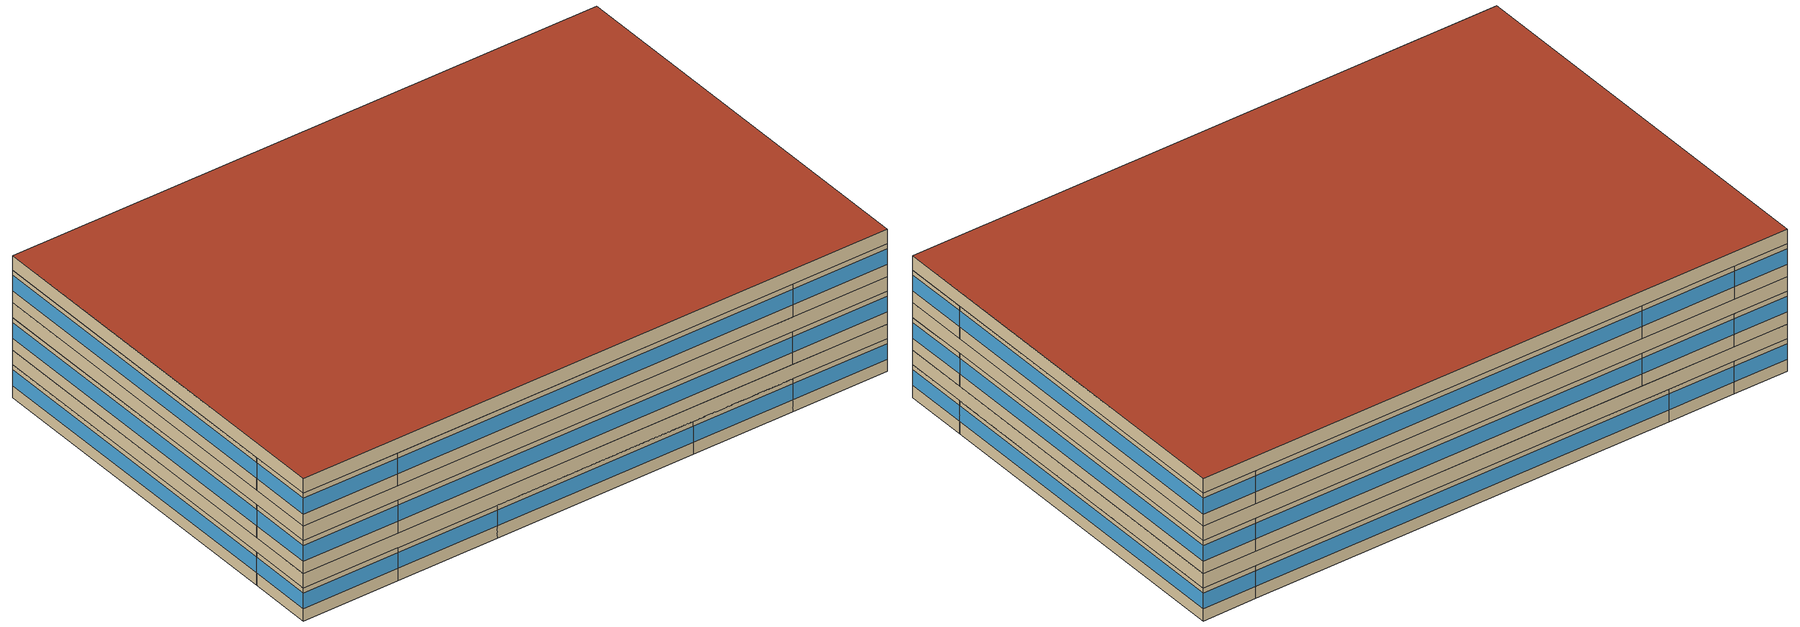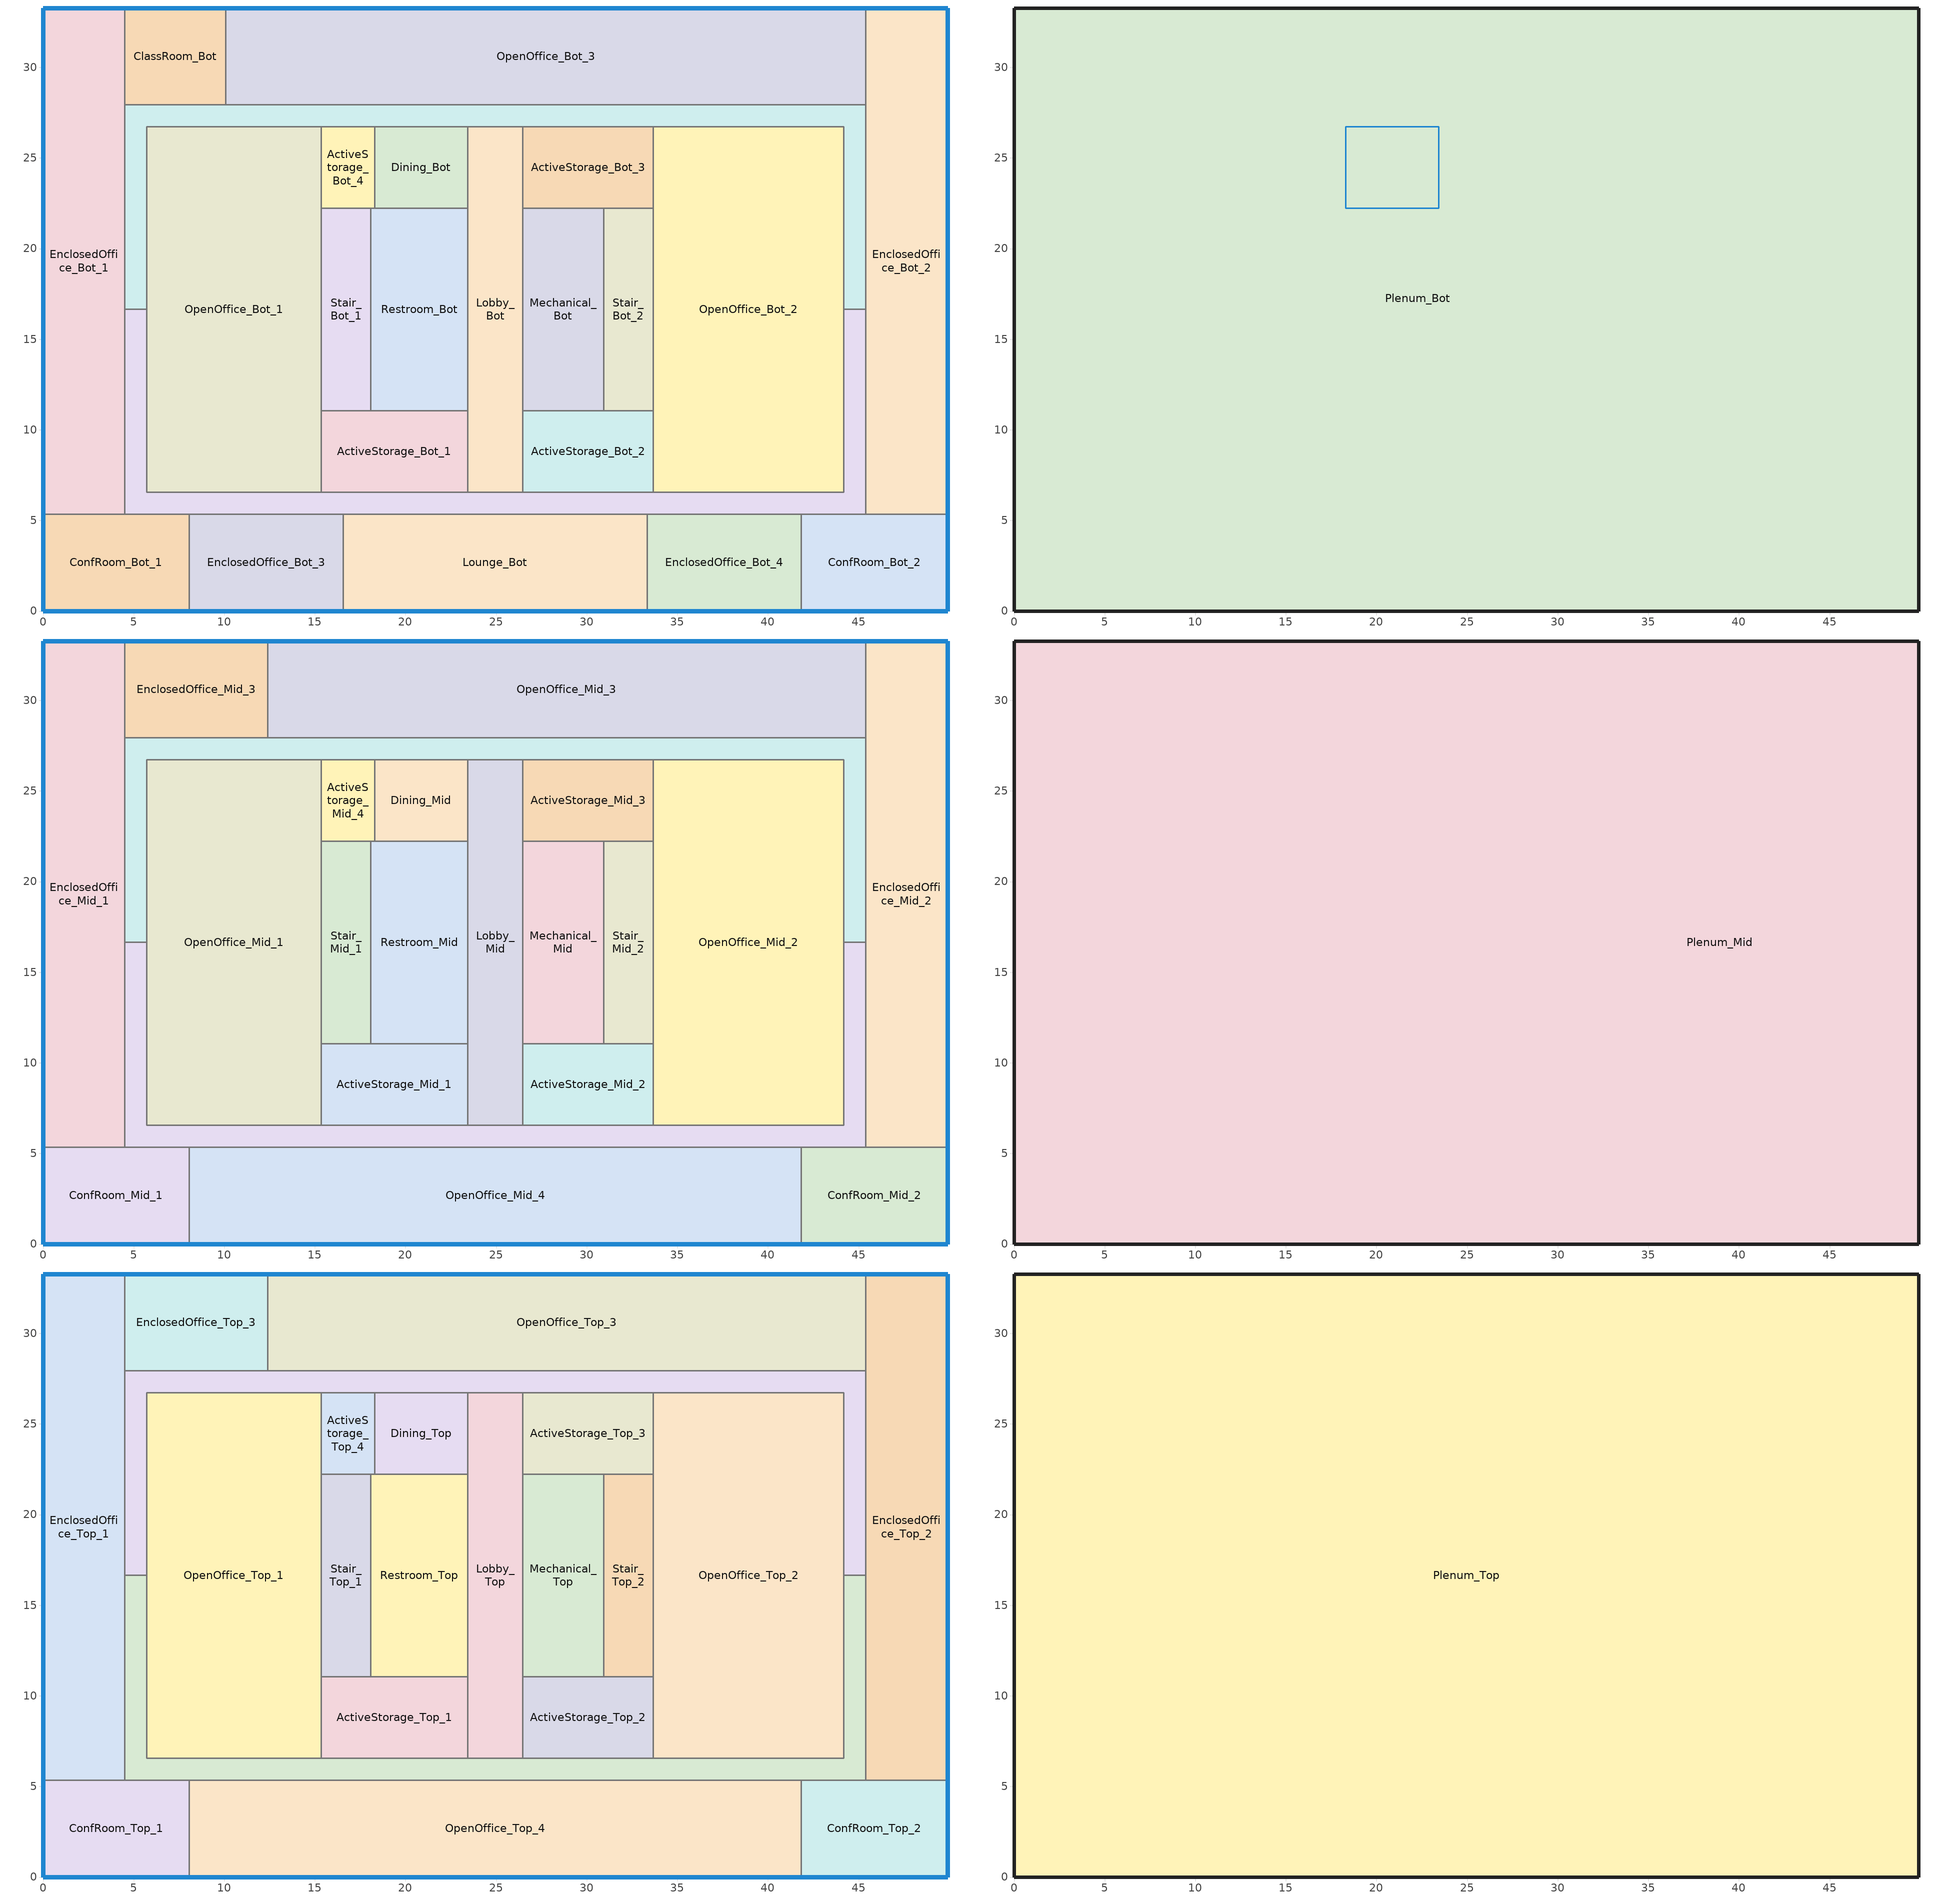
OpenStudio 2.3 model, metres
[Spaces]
ConfRoom_Bot_1
 floor ground: 8.07,5.34 8.07,0 0,0 0,5.34 z0
 wall outside: 0,5.34 0,0 8.07,0 z0:1.02; 0,5.34 0,0 8.07,0 z2.33:2.74
 wall to EnclosedOffice_Bot_3: 8.07,0 8.07,5.34 z0:2.74
 wall to Corridor_Bot_1: 8.07,5.34 4.5,5.34 z0:2.74
 wall to EnclosedOffice_Bot_1: 4.5,5.34 0,5.34 z0:2.74
 window: 0,5.34 0,0 / 0,0 8.07,0 z1.02:2.33
 ceiling to Plenum_Bot: 8.07,0 8.07,5.34 0,5.34 0,0 z2.74
EnclosedOffice_Bot_3
 floor ground: 16.57,5.34 16.57,0 8.07,0 8.07,5.34 z0
 wall outside: 8.07,0 16.57,0 z0:1.02; 8.07,0 16.57,0 z2.33:2.74
 wall to Lounge_Bot: 16.57,0 16.57,5.34 z0:2.74
 wall to Corridor_Bot_1: 16.57,5.34 8.07,5.34 z0:2.74
 window: 8.07,0 16.57,0 z1.02:2.33
 ceiling to Plenum_Bot: 16.57,0 16.57,5.34 8.07,5.34 8.07,0 z2.74
Lounge_Bot
 floor ground: 33.34,5.34 33.34,0 16.57,0 16.57,5.34 z0
 wall outside: 16.57,0 33.34,0 z0:1.02; 16.57,0 33.34,0 z2.33:2.74
 wall to Corridor_Bot_1: 33.34,5.34 16.57,5.34 z0:2.74
 wall to EnclosedOffice_Bot_4: 33.34,0 33.34,5.34 z0:2.74
 window: 16.57,0 33.34,0 z1.02:2.33
 ceiling to Plenum_Bot: 33.34,0 33.34,5.34 16.57,5.34 16.57,0 z2.74
EnclosedOffice_Bot_4
 floor ground: 41.84,5.34 41.84,0 33.34,0 33.34,5.34 z0
 wall outside: 33.34,0 41.84,0 z0:1.02; 33.34,0,2.74 33.34,0,2.33 41.84,0,2.32 41.84,0,2.74
 wall to Corridor_Bot_1: 41.84,5.34 33.34,5.34 z0:2.74
 wall to ConfRoom_Bot_2: 41.84,0 41.84,5.34 z0:2.74
 window: 33.34,0,2.33 33.34,0,1.02 41.84,0,1.02 41.84,0,2.32
 ceiling to Plenum_Bot: 41.84,0 41.84,5.34 33.34,5.34 33.34,0 z2.74
ConfRoom_Bot_2
 floor ground: 49.91,5.34 49.91,0 41.84,0 41.84,5.34 z0
 wall outside: 41.84,0 49.91,0 49.91,5.34 z0:1.02; 41.84,0 49.91,0 49.91,5.34 z2.32:2.74
 wall to EnclosedOffice_Bot_2: 49.91,5.34 45.41,5.34 z0:2.74
 wall to Corridor_Bot_1: 45.41,5.34 41.84,5.34 z0:2.74
 window: 41.84,0 49.91,0 / 49.91,0 49.91,5.34 z1.02:2.32
 ceiling to Plenum_Bot: 49.91,0 49.91,5.34 41.84,5.34 41.84,0 z2.74
EnclosedOffice_Bot_1
 floor ground: 4.5,33.27 4.5,5.34 0,5.34 0,33.27 z0
 wall outside: 4.5,33.27 0,33.27 0,5.34 z0:1.02; 4.5,33.27 0,33.27 0,5.34 z2.33:2.74
 wall to Corridor_Bot_1: 4.5,5.34 4.5,16.64 z0:2.74
 wall to Corridor_Bot_2: 4.5,16.64 4.5,27.93 z0:2.74
 wall to ClassRoom_Bot: 4.5,27.93 4.5,33.27 z0:2.74
 window: 4.5,33.27 0,33.27 / 0,33.27 0,5.34 z1.02:2.33
 ceiling to Plenum_Bot: 4.5,5.34 4.5,33.27 0,33.27 0,5.34 z2.74
Corridor_Bot_1
 floor ground: 45.41,16.64 45.41,5.34 4.5,5.34 4.5,16.64 5.72,16.64 5.72,6.56 44.19,6.56 44.19,16.64 z0
 wall to OpenOffice_Bot_1: 15.35,6.56 5.72,6.56 5.72,16.64 z0:2.74
 wall to Corridor_Bot_2: 5.72,16.64 4.5,16.64 / 45.41,16.64 44.19,16.64 z0:2.74
 wall to OpenOffice_Bot_2: 44.19,16.64 44.19,6.56 33.67,6.56 z0:2.74
 wall to EnclosedOffice_Bot_2: 45.41,5.34 45.41,16.64 z0:2.74
 wall to ActiveStorage_Bot_1: 23.43,6.56 15.35,6.56 z0:2.74
 wall to ActiveStorage_Bot_2: 33.67,6.56 26.48,6.56 z0:2.74
 wall to Lobby_Bot: 26.48,6.56 23.43,6.56 z0:2.74
 ceiling to Plenum_Bot: 45.41,5.34 45.41,16.64 44.19,16.64 44.19,6.56 5.72,6.56 5.72,16.64 4.5,16.64 4.5,5.34 z2.74
OpenOffice_Bot_2
 floor ground: 44.19,26.71 44.19,6.56 33.67,6.56 33.67,26.71 z0
 wall to ActiveStorage_Bot_3: 33.67,26.71 33.67,22.23 z0:2.74
 wall to Corridor_Bot_2: 44.19,16.64 44.19,26.71 33.67,26.71 z0:2.74
 wall to Stair_Bot_2: 33.67,22.23 33.67,11.04 z0:2.74
 wall to ActiveStorage_Bot_2: 33.67,11.04 33.67,6.56 z0:2.74
 ceiling to Plenum_Bot: 44.19,6.56 44.19,26.71 33.67,26.71 33.67,6.56 z2.74
ActiveStorage_Bot_2
 floor ground: 33.67,11.04 33.67,6.56 26.48,6.56 26.48,11.04 z0
 wall to Lobby_Bot: 26.48,11.04 26.48,6.56 z0:2.74
 wall to Stair_Bot_2: 33.67,11.04 30.93,11.04 z0:2.74
 wall to Mechanical_Bot: 30.93,11.04 26.48,11.04 z0:2.74
 ceiling to Plenum_Bot: 33.67,6.56 33.67,11.04 26.48,11.04 26.48,6.56 z2.74
Stair_Bot_2
 floor ground: 33.67,22.23 33.67,11.04 30.93,11.04 30.93,22.23 z0
 wall to Mechanical_Bot: 30.93,22.23 30.93,11.04 z0:2.74
 wall to ActiveStorage_Bot_3: 33.67,22.23 30.93,22.23 z0:2.74
 ceiling to Plenum_Bot: 33.67,11.04 33.67,22.23 30.93,22.23 30.93,11.04 z2.74
ActiveStorage_Bot_3
 floor ground: 33.67,26.71 33.67,22.23 26.48,22.23 26.48,26.71 z0
 wall to Mechanical_Bot: 26.48,22.23 30.93,22.23 z0:2.74
 wall to Lobby_Bot: 26.48,26.71 26.48,22.23 z0:2.74
 wall to Corridor_Bot_2: 33.67,26.71 26.48,26.71 z0:2.74
 ceiling to Plenum_Bot: 33.67,22.23 33.67,26.71 26.48,26.71 26.48,22.23 z2.74
Mechanical_Bot
 floor ground: 30.93,22.23 30.93,11.04 26.48,11.04 26.48,22.23 z0
 wall to Lobby_Bot: 26.48,22.23 26.48,11.04 z0:2.74
 ceiling to Plenum_Bot: 30.93,11.04 30.93,22.23 26.48,22.23 26.48,11.04 z2.74
Lobby_Bot
 floor ground: 26.48,26.71 26.48,6.56 23.43,6.56 23.43,26.71 z0
 wall to Dining_Bot: 23.43,26.71 23.43,22.23 z0:2.74
 wall to Corridor_Bot_2: 26.48,26.71 23.43,26.71 z0:2.74
 wall to ActiveStorage_Bot_1: 23.43,11.04 23.43,6.56 z0:2.74
 wall to Restroom_Bot: 23.43,22.23 23.43,11.04 z0:2.74
 ceiling to Plenum_Bot: 26.48,6.56 26.48,26.71 23.43,26.71 23.43,6.56 z2.74
Dining_Bot
 floor ground: 23.43,26.71 23.43,22.23 18.31,22.23 18.31,26.71 z0
 wall to Corridor_Bot_2: 23.43,26.71 18.31,26.71 z0:2.74
 wall to ActiveStorage_Bot_4: 18.31,26.71 18.31,22.23 z0:2.74
 wall to Restroom_Bot: 18.31,22.23 23.43,22.23 z0:2.74
 ceiling to Plenum_Bot: 23.43,22.23 23.43,26.71 18.31,26.71 18.31,22.23 z2.74
Restroom_Bot
 floor ground: 23.43,22.23 23.43,11.04 18.1,11.04 18.1,22.23 z0
 wall to ActiveStorage_Bot_1: 18.1,11.04 23.43,11.04 z0:2.74
 wall to ActiveStorage_Bot_4: 18.31,22.23 18.1,22.23 z0:2.74
 wall to Stair_Bot_1: 18.1,22.23 18.1,11.04 z0:2.74
 ceiling to Plenum_Bot: 23.43,11.04 23.43,22.23 18.1,22.23 18.1,11.04 z2.74
ActiveStorage_Bot_1
 floor ground: 23.43,11.04 23.43,6.56 15.35,6.56 15.35,11.04 z0
 wall to OpenOffice_Bot_1: 15.35,11.04 15.35,6.56 z0:2.74
 wall to Stair_Bot_1: 18.1,11.04 15.35,11.04 z0:2.74
 ceiling to Plenum_Bot: 23.43,6.56 23.43,11.04 15.35,11.04 15.35,6.56 z2.74
Stair_Bot_1
 floor ground: 18.1,22.23 18.1,11.04 15.35,11.04 15.35,22.23 z0
 wall to OpenOffice_Bot_1: 15.35,22.23 15.35,11.04 z0:2.74
 wall to ActiveStorage_Bot_4: 18.1,22.23 15.35,22.23 z0:2.74
 ceiling to Plenum_Bot: 18.1,11.04 18.1,22.23 15.35,22.23 15.35,11.04 z2.74
ActiveStorage_Bot_4
 floor ground: 18.31,26.71 18.31,22.23 15.35,22.23 15.35,26.71 z0
 wall to OpenOffice_Bot_1: 15.35,26.71 15.35,22.23 z0:2.74
 wall to Corridor_Bot_2: 18.31,26.71 15.35,26.71 z0:2.74
 ceiling to Plenum_Bot: 18.31,22.23 18.31,26.71 15.35,26.71 15.35,22.23 z2.74
Corridor_Bot_2
 floor ground: 45.41,27.93 45.41,16.64 44.19,16.64 44.19,26.71 5.72,26.71 5.72,16.64 4.5,16.64 4.5,27.93 z0
 wall to OpenOffice_Bot_3: 45.41,27.93 10.08,27.93 z0:2.74
 wall to EnclosedOffice_Bot_2: 45.41,16.64 45.41,27.93 z0:2.74
 wall to OpenOffice_Bot_1: 5.72,16.64 5.72,26.71 15.35,26.71 z0:2.74
 wall to ClassRoom_Bot: 10.08,27.93 4.5,27.93 z0:2.74
 ceiling to Plenum_Bot: 45.41,16.64 45.41,27.93 4.5,27.93 4.5,16.64 5.72,16.64 5.72,26.71 44.19,26.71 44.19,16.64 z2.74
OpenOffice_Bot_1
 floor ground: 15.35,26.71 15.35,6.56 5.72,6.56 5.72,26.71 z0
 ceiling to Plenum_Bot: 15.35,6.56 15.35,26.71 5.72,26.71 5.72,6.56 z2.74
ClassRoom_Bot
 floor ground: 10.08,33.27 10.08,27.93 4.5,27.93 4.5,33.27 z0
 wall outside: 10.08,33.27 4.5,33.27 z0:1.02; 10.08,33.27 4.5,33.27 z2.33:2.74
 wall to OpenOffice_Bot_3: 10.08,27.93 10.08,33.27 z0:2.74
 window: 10.08,33.27 4.5,33.27 z1.02:2.33
 ceiling to Plenum_Bot: 10.08,27.93 10.08,33.27 4.5,33.27 4.5,27.93 z2.74
OpenOffice_Bot_3
 floor ground: 45.41,33.27 45.41,27.93 10.08,27.93 10.08,33.27 z0
 wall outside: 45.41,33.27 10.08,33.27 z0:1.02; 45.41,33.27,2.74 45.41,33.27,2.32 10.08,33.27,2.33 10.08,33.27,2.74
 wall to EnclosedOffice_Bot_2: 45.41,27.93 45.41,33.27 z0:2.74
 window: 10.08,33.27,2.33 45.41,33.27,2.32 45.41,33.27,1.02 10.08,33.27,1.02
 ceiling to Plenum_Bot: 45.41,27.93 45.41,33.27 10.08,33.27 10.08,27.93 z2.74
EnclosedOffice_Bot_2
 floor ground: 49.91,33.27 49.91,5.34 45.41,5.34 45.41,33.27 z0
 wall outside: 49.91,5.34 49.91,33.27 45.41,33.27 z0:1.02; 49.91,5.34 49.91,33.27 45.41,33.27 z2.32:2.74
 window: 49.91,5.34 49.91,33.27 / 49.91,33.27 45.41,33.27 z1.02:2.32
 ceiling to Plenum_Bot: 49.91,5.34 49.91,33.27 45.41,33.27 45.41,5.34 z2.74
Plenum_Bot
 wall outside: 49.91,0 49.91,33.27 0,33.27 0,0 49.91,0 z2.74:3.96
 roof outside: 26.48,6.56 26.48,26.71 44.19,26.71 44.19,16.64 45.41,16.64 45.41,27.93 4.5,27.93 4.5,16.64 5.72,16.64 5.72,26.71 15.35,26.71 15.35,22.23 18.1,22.23 18.1,11.04 23.43,11.04 23.43,6.56 z3.96
 skylight: 23.43,22.23 23.43,26.71 18.31,26.71 18.31,22.23 z3.96
ActiveStorage_Mid_1
 floor to Plenum_Bot: 23.43,11.04 23.43,6.56 15.35,6.56 15.35,11.04 z3.96
 wall to Restroom_Mid: 23.43,11.04 18.1,11.04 z3.96:6.71
 wall to OpenOffice_Mid_1: 15.35,11.04 15.35,6.56 z3.96:6.71
 wall to Corridor_Mid_1: 15.35,6.56 23.43,6.56 z3.96:6.71
 wall to Lobby_Mid: 23.43,6.56 23.43,11.04 z3.96:6.71
 wall to Stair_Mid_1: 18.1,11.04 15.35,11.04 z3.96:6.71
 roof outside: 23.43,6.56 23.43,11.04 15.35,11.04 15.35,6.56 z6.71
EnclosedOffice_Mid_1
 floor to Plenum_Bot: 4.5,33.27 4.5,5.34 0,5.34 0,33.27 z3.96
 wall outside: 4.5,33.27 0,33.27 0,5.34 z3.96:4.98; 4.5,33.27 0,33.27 0,5.34 z6.29:6.71
 wall to EnclosedOffice_Mid_3: 4.5,27.93 4.5,33.27 z3.96:6.71
 wall to Corridor_Mid_2: 4.5,16.64 4.5,27.93 z3.96:6.71
 wall to ConfRoom_Mid_1: 0,5.34 4.5,5.34 z3.96:6.71
 wall to Corridor_Mid_1: 4.5,5.34 4.5,16.64 z3.96:6.71
 window: 4.5,33.27 0,33.27 / 0,33.27 0,5.34 z4.98:6.29
 roof outside: 4.5,5.34 4.5,33.27 0,33.27 0,5.34 z6.71
Corridor_Mid_1
 floor to Plenum_Bot: 45.41,16.64 45.41,5.34 4.5,5.34 4.5,16.64 5.72,16.64 5.72,6.56 44.19,6.56 44.19,16.64 z3.96
 wall to Lobby_Mid: 26.48,6.56 23.43,6.56 z3.96:6.71
 wall to ConfRoom_Mid_2: 41.84,5.34 45.41,5.34 z3.96:6.71
 wall to OpenOffice_Mid_1: 15.35,6.56 5.72,6.56 5.72,16.64 z3.96:6.71
 wall to ConfRoom_Mid_1: 4.5,5.34 8.07,5.34 z3.96:6.71
 wall to ActiveStorage_Mid_2: 33.67,6.56 26.48,6.56 z3.96:6.71
 wall to OpenOffice_Mid_4: 8.07,5.34 16.57,5.34 33.34,5.34 41.84,5.34 z3.96:6.71
 wall to Corridor_Mid_2: 5.72,16.64 4.5,16.64 / 45.41,16.64 44.19,16.64 z3.96:6.71
 wall to OpenOffice_Mid_2: 44.19,16.64 44.19,6.56 33.67,6.56 z3.96:6.71
 wall to EnclosedOffice_Mid_2: 45.41,5.34 45.41,16.64 z3.96:6.71
 ceiling to Plenum_Top: 45.41,5.34 45.41,16.64 44.19,16.64 44.19,6.56 5.72,6.56 5.72,16.64 4.5,16.64 4.5,5.34 z6.71
OpenOffice_Mid_2
 floor to Plenum_Bot: 44.19,26.71 44.19,6.56 33.67,6.56 33.67,26.71 z3.96
 wall to Corridor_Mid_2: 44.19,16.64 44.19,26.71 33.67,26.71 z3.96:6.71
 wall to ActiveStorage_Mid_2: 33.67,11.04 33.67,6.56 z3.96:6.71
 wall to Stair_Mid_2: 33.67,22.23 33.67,11.04 z3.96:6.71
 wall to ActiveStorage_Mid_3: 33.67,26.71 33.67,22.23 z3.96:6.71
 roof outside: 44.19,6.56 44.19,26.71 33.67,26.71 33.67,6.56 z6.71
ActiveStorage_Mid_2
 floor to Plenum_Bot: 33.67,11.04 33.67,6.56 26.48,6.56 26.48,11.04 z3.96
 wall to Mechanical_Mid: 30.93,11.04 26.48,11.04 z3.96:6.71
 wall to Lobby_Mid: 26.48,11.04 26.48,6.56 z3.96:6.71
 wall to Stair_Mid_2: 33.67,11.04 30.93,11.04 z3.96:6.71
 roof outside: 33.67,6.56 33.67,11.04 26.48,11.04 26.48,6.56 z6.71
Stair_Mid_2
 floor to Plenum_Bot: 33.67,22.23 33.67,11.04 30.93,11.04 30.93,22.23 z3.96
 wall to Mechanical_Mid: 30.93,22.23 30.93,11.04 z3.96:6.71
 wall to ActiveStorage_Mid_3: 33.67,22.23 30.93,22.23 z3.96:6.71
 roof outside: 33.67,11.04 33.67,22.23 30.93,22.23 30.93,11.04 z6.71
ActiveStorage_Mid_3
 floor to Plenum_Bot: 33.67,26.71 33.67,22.23 26.48,22.23 26.48,26.71 z3.96
 wall to Mechanical_Mid: 26.48,22.23 30.93,22.23 z3.96:6.71
 wall to Lobby_Mid: 26.48,26.71 26.48,22.23 z3.96:6.71
 wall to Corridor_Mid_2: 33.67,26.71 26.48,26.71 z3.96:6.71
 roof outside: 33.67,22.23 33.67,26.71 26.48,26.71 26.48,22.23 z6.71
Lobby_Mid
 floor ground: 26.48,26.71 26.48,6.56 23.43,6.56 23.43,26.71 z3.96
 wall to Restroom_Mid: 23.43,22.23 23.43,11.04 z3.96:6.71
 wall to Mechanical_Mid: 26.48,11.04 26.48,22.23 z3.96:6.71
 wall to Dining_Mid: 23.43,26.71 23.43,22.23 z3.96:6.71
 wall to Corridor_Mid_2: 26.48,26.71 23.43,26.71 z3.96:6.71
 ceiling to Plenum_Top: 26.48,6.56 26.48,26.71 23.43,26.71 23.43,6.56 z6.71
Dining_Mid
 floor ground: 23.43,26.71 23.43,22.23 18.31,22.23 18.31,26.71 z3.96
 wall to Corridor_Mid_2: 23.43,26.71 18.31,26.71 z3.96:6.71
 wall to ActiveStorage_Mid_4: 18.31,26.71 18.31,22.23 z3.96:6.71
 wall to Restroom_Mid: 18.31,22.23 23.43,22.23 z3.96:6.71
 ceiling to Plenum_Top: 23.43,22.23 23.43,26.71 18.31,26.71 18.31,22.23 z6.71
ConfRoom_Mid_2
 floor to Plenum_Bot: 49.91,5.34 49.91,0 41.84,0 41.84,5.34 z3.96
 wall outside: 41.84,0 49.91,0 49.91,5.34 z3.96:4.98; 41.84,0 49.91,0 49.91,5.34 z6.29:6.71
 wall to OpenOffice_Mid_4: 41.84,5.34 41.84,0 z3.96:6.71
 wall to EnclosedOffice_Mid_2: 49.91,5.34 45.41,5.34 z3.96:6.71
 window: 41.84,0 49.91,0 / 49.91,0 49.91,5.34 z4.98:6.29
 roof outside: 49.91,0 49.91,5.34 41.84,5.34 41.84,0 z6.71
Restroom_Mid
 floor ground: 23.43,22.23 23.43,11.04 18.1,11.04 18.1,22.23 z3.96
 wall to ActiveStorage_Mid_4: 18.31,22.23 18.1,22.23 z3.96:6.71
 wall to Stair_Mid_1: 18.1,22.23 18.1,11.04 z3.96:6.71
 ceiling to Plenum_Top: 23.43,11.04 23.43,22.23 18.1,22.23 18.1,11.04 z6.71
Mechanical_Mid
 floor to Plenum_Bot: 30.93,22.23 30.93,11.04 26.48,11.04 26.48,22.23 z3.96
 ceiling to Plenum_Top: 30.93,11.04 30.93,22.23 26.48,22.23 26.48,11.04 z6.71
ConfRoom_Mid_1
 floor to Plenum_Bot: 8.07,5.34 8.07,0 0,0 0,5.34 z3.96
 wall outside: 0,5.34 0,0 8.07,0 z3.96:4.98; 0,5.34 0,0 8.07,0 z6.29:6.71
 wall to OpenOffice_Mid_4: 8.07,0 8.07,5.34 z3.96:6.71
 window: 0,5.34 0,0 / 0,0 8.07,0 z4.98:6.29
 roof outside: 8.07,0 8.07,5.34 0,5.34 0,0 z6.71
ActiveStorage_Mid_4
 floor ground: 18.31,26.71 18.31,22.23 15.35,22.23 15.35,26.71 z3.96
 wall to Stair_Mid_1: 15.35,22.23 18.1,22.23 z3.96:6.71
 wall to Corridor_Mid_2: 18.31,26.71 15.35,26.71 z3.96:6.71
 wall to OpenOffice_Mid_1: 15.35,26.71 15.35,22.23 z3.96:6.71
 ceiling to Plenum_Top: 18.31,22.23 18.31,26.71 15.35,26.71 15.35,22.23 z6.71
Corridor_Mid_2
 floor ground: 45.41,27.93 45.41,16.64 44.19,16.64 44.19,26.71 5.72,26.71 5.72,16.64 4.5,16.64 4.5,27.93 z3.96
 wall to EnclosedOffice_Mid_3: 12.39,27.93 10.08,27.93 4.5,27.93 z3.96:6.71
 wall to OpenOffice_Mid_1: 5.72,16.64 5.72,26.71 15.35,26.71 z3.96:6.71
 wall to EnclosedOffice_Mid_2: 45.41,16.64 45.41,27.93 z3.96:6.71
 wall to OpenOffice_Mid_3: 45.41,27.93 12.39,27.93 z3.96:6.71
 roof outside: 45.41,16.64 45.41,27.93 4.5,27.93 4.5,16.64 5.72,16.64 5.72,26.71 44.19,26.71 44.19,16.64 z6.71
OpenOffice_Mid_1
 floor to Plenum_Bot: 15.35,26.71 15.35,6.56 5.72,6.56 5.72,26.71 z3.96
 wall to Stair_Mid_1: 15.35,11.04 15.35,22.23 z3.96:6.71
 ceiling to Plenum_Top: 15.35,6.56 15.35,26.71 5.72,26.71 5.72,6.56 z6.71
EnclosedOffice_Mid_3
 floor to Plenum_Bot: 12.39,33.27 12.39,27.93 4.5,27.93 4.5,33.27 z3.96
 wall outside: 12.39,33.27 4.5,33.27 z3.96:4.98; 12.39,33.27 4.5,33.27 z6.29:6.71
 wall to OpenOffice_Mid_3: 12.39,27.93 12.39,33.27 z3.96:6.71
 window: 12.39,33.27 4.5,33.27 z4.98:6.29
 ceiling to Plenum_Top: 12.39,27.93 12.39,33.27 4.5,33.27 4.5,27.93 z6.71
OpenOffice_Mid_3
 floor to Plenum_Bot: 45.41,33.27 45.41,27.93 12.39,27.93 12.39,33.27 z3.96
 wall outside: 45.41,33.27 12.39,33.27 z3.96:4.98; 45.41,33.27 12.39,33.27 z6.29:6.71
 wall to EnclosedOffice_Mid_2: 45.41,27.93 45.41,33.27 z3.96:6.71
 window: 45.41,33.27 12.39,33.27 z4.98:6.29
 ceiling to Plenum_Top: 45.41,27.93 45.41,33.27 12.39,33.27 12.39,27.93 z6.71
EnclosedOffice_Mid_2
 floor to Plenum_Bot: 49.91,33.27 49.91,5.34 45.41,5.34 45.41,33.27 z3.96
 wall outside: 49.91,5.34 49.91,33.27 45.41,33.27 z3.96:4.98; 49.91,5.34 49.91,33.27 45.41,33.27 z6.29:6.71
 window: 49.91,5.34 49.91,33.27 / 49.91,33.27 45.41,33.27 z4.98:6.29
 ceiling to Plenum_Top: 49.91,5.34 49.91,33.27 45.41,33.27 45.41,5.34 z6.71
Stair_Mid_1
 floor to Plenum_Bot: 18.1,22.23 18.1,11.04 15.35,11.04 15.35,22.23 z3.96
 ceiling to Plenum_Top: 18.1,11.04 18.1,22.23 15.35,22.23 15.35,11.04 z6.71
OpenOffice_Mid_4
 floor to Plenum_Bot: 41.84,5.34 41.84,0 8.07,0 8.07,5.34 z3.96
 wall outside: 8.07,0 41.84,0 z3.96:4.98; 8.07,0 41.84,0 z6.29:6.71
 window: 8.07,0 41.84,0 z4.98:6.29
 ceiling to Plenum_Top: 41.84,0 41.84,5.34 8.07,5.34 8.07,0 z6.71
Plenum_Mid
 wall outside: 49.91,33.27 0,33.27 0,0 49.91,0 49.91,33.27 z6.71:7.92
 ceiling to ActiveStorage_Top_1: 23.43,6.56 23.43,11.04 15.35,11.04 15.35,6.56 z6.71
 ceiling to ConfRoom_Top_2: 49.91,0 49.91,5.34 41.84,5.34 41.84,0 z6.71
 ceiling to ConfRoom_Top_1: 8.07,0 8.07,5.34 0,5.34 0,0 z6.71
 ceiling to Corridor_Top_2: 45.41,16.64 45.41,27.93 4.5,27.93 4.5,16.64 5.72,16.64 5.72,26.71 44.19,26.71 44.19,16.64 z6.71
 ceiling to EnclosedOffice_Top_1: 4.5,5.34 4.5,33.27 0,33.27 0,5.34 z6.71
 ceiling to OpenOffice_Top_2: 44.19,6.56 44.19,26.71 33.67,26.71 33.67,6.56 z6.71
 ceiling to ActiveStorage_Top_3: 33.67,22.23 33.67,26.71 26.48,26.71 26.48,22.23 z6.71
 ceiling to Stair_Top_2: 33.67,11.04 33.67,22.23 30.93,22.23 30.93,11.04 z6.71
 ceiling to ActiveStorage_Top_2: 33.67,6.56 33.67,11.04 26.48,11.04 26.48,6.56 z6.71
 roof outside: 41.84,0 41.84,5.34 8.07,5.34 8.07,0 z6.71; 12.39,27.93 12.39,33.27 4.5,33.27 4.5,27.93 z6.71; 45.41,27.93 45.41,33.27 12.39,33.27 12.39,27.93 z6.71; 18.1,11.04 18.1,22.23 15.35,22.23 15.35,11.04 z6.71; 23.43,22.23 23.43,26.71 18.31,26.71 18.31,22.23 z6.71; 49.91,5.34 49.91,33.27 45.41,33.27 45.41,5.34 z6.71; 15.35,6.56 15.35,26.71 5.72,26.71 5.72,6.56 z6.71; 18.31,22.23 18.31,26.71 15.35,26.71 15.35,22.23 z6.71; 45.41,5.34 45.41,16.64 44.19,16.64 44.19,6.56 5.72,6.56 5.72,16.64 4.5,16.64 4.5,5.34 z6.71; 23.43,11.04 23.43,22.23 18.1,22.23 18.1,11.04 z6.71; 26.48,6.56 26.48,26.71 23.43,26.71 23.43,6.56 z6.71; 30.93,11.04 30.93,22.23 26.48,22.23 26.48,11.04 z6.71
Corridor_Top_2
 floor to Plenum_Mid: 45.41,27.93 45.41,16.64 44.19,16.64 44.19,26.71 5.72,26.71 5.72,16.64 4.5,16.64 4.5,27.93 z7.92
 wall to EnclosedOffice_Top_1: 4.5,27.93 4.5,16.64 z7.92:10.67
 wall to Corridor_Top_1: 4.5,16.64 5.72,16.64 / 44.19,16.64 45.41,16.64 z7.92:10.67
 wall to EnclosedOffice_Top_3: 12.39,27.93 10.08,27.93 4.5,27.93 z7.92:10.67
 wall to EnclosedOffice_Top_2: 45.41,16.64 45.41,27.93 z7.92:10.67
 wall to Dining_Top: 18.31,26.71 23.43,26.71 z7.92:10.67
 wall to OpenOffice_Top_2: 33.67,26.71 44.19,26.71 44.19,16.64 z7.92:10.67
 wall to OpenOffice_Top_1: 5.72,16.64 5.72,26.71 15.35,26.71 z7.92:10.67
 wall to ActiveStorage_Top_4: 15.35,26.71 18.31,26.71 z7.92:10.67
 wall to Lobby_Top: 23.43,26.71 26.48,26.71 z7.92:10.67
 wall to ActiveStorage_Top_3: 26.48,26.71 33.67,26.71 z7.92:10.67
 wall to OpenOffice_Top_3: 45.41,27.93 12.39,27.93 z7.92:10.67
OpenOffice_Top_1
 floor to Plenum_Mid: 15.35,26.71 15.35,6.56 5.72,6.56 5.72,26.71 z7.92
 wall to Corridor_Top_1: 5.72,16.64 5.72,6.56 15.35,6.56 z7.92:10.67
 wall to ActiveStorage_Top_4: 15.35,22.23 15.35,26.71 z7.92:10.67
 wall to Stair_Top_1: 15.35,11.04 15.35,22.23 z7.92:10.67
 wall to ActiveStorage_Top_1: 15.35,6.56 15.35,11.04 z7.92:10.67
 roof outside: 15.35,6.56 15.35,26.71 5.72,26.71 5.72,6.56 z10.67
EnclosedOffice_Top_3
 floor to Plenum_Mid: 12.39,33.27 12.39,27.93 4.5,27.93 4.5,33.27 z7.92
 wall outside: 12.39,33.27 4.5,33.27 z7.92:8.95; 12.39,33.27 4.5,33.27 z10.25:10.67
 wall to EnclosedOffice_Top_1: 4.5,33.27 4.5,27.93 z7.92:10.67
 wall to OpenOffice_Top_3: 12.39,27.93 12.39,33.27 z7.92:10.67
 window: 12.39,33.27 4.5,33.27 z8.95:10.25
 roof outside: 12.39,27.93 12.39,33.27 4.5,33.27 4.5,27.93 z10.67
OpenOffice_Top_3
 floor to Plenum_Mid: 45.41,33.27 45.41,27.93 12.39,27.93 12.39,33.27 z7.92
 wall outside: 45.41,33.27 12.39,33.27 z7.92:8.95; 45.41,33.27 12.39,33.27 z10.25:10.67
 wall to EnclosedOffice_Top_2: 45.41,27.93 45.41,33.27 z7.92:10.67
 window: 45.41,33.27 12.39,33.27 z8.95:10.25
 roof outside: 45.41,27.93 45.41,33.27 12.39,33.27 12.39,27.93 z10.67
EnclosedOffice_Top_2
 floor to Plenum_Mid: 49.91,33.27 49.91,5.34 45.41,5.34 45.41,33.27 z7.92
 wall outside: 49.91,5.34 49.91,33.27 45.41,33.27 z7.92:8.95; 49.91,5.34 49.91,33.27 45.41,33.27 z10.25:10.67
 wall to ConfRoom_Top_2: 45.41,5.34 49.91,5.34 z7.92:10.67
 wall to Corridor_Top_1: 45.41,16.64 45.41,5.34 z7.92:10.67
 window: 49.91,5.34 49.91,33.27 / 49.91,33.27 45.41,33.27 z8.95:10.25
 roof outside: 49.91,5.34 49.91,33.27 45.41,33.27 45.41,5.34 z10.67
Stair_Top_1
 floor to Plenum_Mid: 18.1,22.23 18.1,11.04 15.35,11.04 15.35,22.23 z7.92
 wall to ActiveStorage_Top_1: 15.35,11.04 18.1,11.04 z7.92:10.67
 wall to Restroom_Top: 18.1,11.04 18.1,22.23 z7.92:10.67
 wall to ActiveStorage_Top_4: 18.1,22.23 15.35,22.23 z7.92:10.67
 roof outside: 18.1,11.04 18.1,22.23 15.35,22.23 15.35,11.04 z10.67
OpenOffice_Top_4
 floor to Plenum_Mid: 41.84,5.34 41.84,0 8.07,0 8.07,5.34 z7.92
 wall outside: 8.07,0 41.84,0 z7.92:8.95; 8.07,0 41.84,0 z10.25:10.67
 wall to ConfRoom_Top_1: 8.07,5.34 8.07,0 z7.92:10.67
 wall to ConfRoom_Top_2: 41.84,0 41.84,5.34 z7.92:10.67
 wall to Corridor_Top_1: 41.84,5.34 33.34,5.34 16.57,5.34 8.07,5.34 z7.92:10.67
 window: 8.07,0 41.84,0 z8.95:10.25
 roof outside: 41.84,0 41.84,5.34 8.07,5.34 8.07,0 z10.67
Mechanical_Top
 floor to Plenum_Mid: 30.93,22.23 30.93,11.04 26.48,11.04 26.48,22.23 z7.92
 wall to Lobby_Top: 26.48,22.23 26.48,11.04 z7.92:10.67
 wall to Stair_Top_2: 30.93,11.04 30.93,22.23 z7.92:10.67
 wall to ActiveStorage_Top_2: 26.48,11.04 30.93,11.04 z7.92:10.67
 wall to ActiveStorage_Top_3: 30.93,22.23 26.48,22.23 z7.92:10.67
 roof outside: 30.93,11.04 30.93,22.23 26.48,22.23 26.48,11.04 z10.67
ActiveStorage_Top_4
 floor to Plenum_Mid: 18.31,26.71 18.31,22.23 15.35,22.23 15.35,26.71 z7.92
 wall to Dining_Top: 18.31,22.23 18.31,26.71 z7.92:10.67
 wall to Restroom_Top: 18.1,22.23 18.31,22.23 z7.92:10.67
 roof outside: 18.31,22.23 18.31,26.71 15.35,26.71 15.35,22.23 z10.67
Lobby_Top
 floor to Plenum_Mid: 26.48,26.71 26.48,6.56 23.43,6.56 23.43,26.71 z7.92
 wall to Restroom_Top: 23.43,22.23 23.43,11.04 z7.92:10.67
 wall to ActiveStorage_Top_2: 26.48,6.56 26.48,11.04 z7.92:10.67
 wall to Corridor_Top_1: 23.43,6.56 26.48,6.56 z7.92:10.67
 wall to Dining_Top: 23.43,26.71 23.43,22.23 z7.92:10.67
 wall to ActiveStorage_Top_3: 26.48,22.23 26.48,26.71 z7.92:10.67
 wall to ActiveStorage_Top_1: 23.43,11.04 23.43,6.56 z7.92:10.67
 roof outside: 26.48,6.56 26.48,26.71 23.43,26.71 23.43,6.56 z10.67
Dining_Top
 floor to Plenum_Mid: 23.43,26.71 23.43,22.23 18.31,22.23 18.31,26.71 z7.92
 wall to Restroom_Top: 18.31,22.23 23.43,22.23 z7.92:10.67
 roof outside: 23.43,22.23 23.43,26.71 18.31,26.71 18.31,22.23 z10.67
Restroom_Top
 floor to Plenum_Mid: 23.43,22.23 23.43,11.04 18.1,11.04 18.1,22.23 z7.92
 wall to ActiveStorage_Top_1: 18.1,11.04 23.43,11.04 z7.92:10.67
 roof outside: 23.43,11.04 23.43,22.23 18.1,22.23 18.1,11.04 z10.67
ConfRoom_Top_2
 floor to Plenum_Mid: 49.91,5.34 49.91,0 41.84,0 41.84,5.34 z7.92
 wall outside: 41.84,0 49.91,0 49.91,5.34 z7.92:8.95; 41.84,0 49.91,0 49.91,5.34 z10.25:10.67
 wall to Corridor_Top_1: 45.41,5.34 41.84,5.34 z7.92:10.67
 window: 41.84,0 49.91,0 / 49.91,0 49.91,5.34 z8.95:10.25
ActiveStorage_Top_3
 floor to Plenum_Mid: 33.67,26.71 33.67,22.23 26.48,22.23 26.48,26.71 z7.92
 wall to Stair_Top_2: 30.93,22.23 33.67,22.23 z7.92:10.67
 wall to OpenOffice_Top_2: 33.67,22.23 33.67,26.71 z7.92:10.67
Stair_Top_2
 floor to Plenum_Mid: 33.67,22.23 33.67,11.04 30.93,11.04 30.93,22.23 z7.92
 wall to ActiveStorage_Top_2: 30.93,11.04 33.67,11.04 z7.92:10.67
 wall to OpenOffice_Top_2: 33.67,11.04 33.67,22.23 z7.92:10.67
ActiveStorage_Top_2
 floor to Plenum_Mid: 33.67,11.04 33.67,6.56 26.48,6.56 26.48,11.04 z7.92
 wall to Corridor_Top_1: 26.48,6.56 33.67,6.56 z7.92:10.67
 wall to OpenOffice_Top_2: 33.67,6.56 33.67,11.04 z7.92:10.67
OpenOffice_Top_2
 floor to Plenum_Mid: 44.19,26.71 44.19,6.56 33.67,6.56 33.67,26.71 z7.92
 wall to Corridor_Top_1: 33.67,6.56 44.19,6.56 44.19,16.64 z7.92:10.67
Corridor_Top_1
 floor to Plenum_Mid: 45.41,16.64 45.41,5.34 4.5,5.34 4.5,16.64 5.72,16.64 5.72,6.56 44.19,6.56 44.19,16.64 z7.92
 wall to ConfRoom_Top_1: 4.5,5.34 8.07,5.34 z7.92:10.67
 wall to ActiveStorage_Top_1: 23.43,6.56 15.35,6.56 z7.92:10.67
 wall to EnclosedOffice_Top_1: 4.5,16.64 4.5,5.34 z7.92:10.67
 roof outside: 45.41,5.34 45.41,16.64 44.19,16.64 44.19,6.56 5.72,6.56 5.72,16.64 4.5,16.64 4.5,5.34 z10.67
EnclosedOffice_Top_1
 floor to Plenum_Mid: 4.5,33.27 4.5,5.34 0,5.34 0,33.27 z7.92
 wall outside: 4.5,33.27 0,33.27 0,5.34 z7.92:8.95; 4.5,33.27 0,33.27 0,5.34 z10.25:10.67
 wall to ConfRoom_Top_1: 0,5.34 4.5,5.34 z7.92:10.67
 window: 4.5,33.27 0,33.27 / 0,33.27 0,5.34 z8.95:10.25
ActiveStorage_Top_1
 floor to Plenum_Mid: 23.43,11.04 23.43,6.56 15.35,6.56 15.35,11.04 z7.92
ConfRoom_Top_1
 floor to Plenum_Mid: 8.07,5.34 8.07,0 0,0 0,5.34 z7.92
 wall outside: 0,5.34 0,0 8.07,0 z7.92:8.95; 0,5.34 0,0 8.07,0 z10.25:10.67
 window: 0,5.34 0,0 / 0,0 8.07,0 z8.95:10.25
Plenum_Top
 wall outside: 49.91,33.27 0,33.27 0,0 49.91,0 49.91,33.27 z10.67:11.89
 roof outside: 49.91,0 49.91,33.27 0,33.27 0,0 z11.89; 23.43,6.56 23.43,11.04 15.35,11.04 15.35,6.56 z10.67; 49.91,0 49.91,5.34 41.84,5.34 41.84,0 z10.67; 8.07,0 8.07,5.34 0,5.34 0,0 z10.67; 45.41,16.64 45.41,27.93 4.5,27.93 4.5,16.64 5.72,16.64 5.72,26.71 44.19,26.71 44.19,16.64 z10.67; 4.5,5.34 4.5,33.27 0,33.27 0,5.34 z10.67; 44.19,6.56 44.19,26.71 33.67,26.71 33.67,6.56 z10.67; 33.67,22.23 33.67,26.71 26.48,26.71 26.48,22.23 z10.67; 33.67,11.04 33.67,22.23 30.93,22.23 30.93,11.04 z10.67; 33.67,6.56 33.67,11.04 26.48,11.04 26.48,6.56 z10.67
[Building]
Building 1: Space Type=189.1-2009 - Office - OpenOffice - CZ4-8; Default Construction Set=189.1-2009 - CZ5 - Office
[Site]
Site 1
[ClimateZones]
Climate Zone Institution Name 2=CEC; Climate Zone Document Name 2=California Climate Zone Descriptions; Climate Zone Document Year 2=1995
[DefaultConstructionSet]
189.1-2009 - CZ5 - Office: Default Exterior Surface Constructions=Default Surface Constructions 13; Default Interior Surface Constructions=Default Surface Constructions 14; Default Ground Contact Surface Constructions=Default Surface Constructions 15; Default Exterior SubSurface Constructions=Default Sub Surface Constructions 9; Default Interior SubSurface Constructions=Default Sub Surface Constructions 10; Interior Partition Construction=Interior Partition
[DefaultSurfaceConstructions]
Name | Floor Construction | Wall Construction | Roof Ceiling Construction
Default Surface Constructions 13 | ExtSlabCarpet 4in ClimateZone 1-8 | ASHRAE 189.1-2009 ExtWall Mass ClimateZone 5 | ASHRAE 189.1-2009 ExtRoof IEAD ClimateZone 2-5
Default Surface Constructions 14 | Interior Floor | Interior Wall | Interior Ceiling
Default Surface Constructions 15 | ExtSlabCarpet 4in ClimateZone 1-8 | ExtSlabCarpet 4in ClimateZone 1-8 | ExtSlabCarpet 4in ClimateZone 1-8
[Construction]
ExtSlabCarpet 4in ClimateZone 1-8: MAT-CC05 4 HW CONCRETE, CP02 CARPET PAD
Interior Floor: F16 Acoustic tile, F05 Ceiling air space resistance, M11 100mm lightweight concrete
Interior Wall: G01a 19mm gypsum board, F04 Wall air space resistance, G01a 19mm gypsum board
Interior Ceiling: M11 100mm lightweight concrete, F05 Ceiling air space resistance, F16 Acoustic tile
Exterior Door: F08 Metal surface, I01 25mm insulation board
Interior Window: Clear 3mm
Interior Door; Interior Partition: G05 25mm wood
ASHRAE 189.1-2009 ExtRoof IEAD ClimateZone 2-5: Roof Membrane, Roof Insulation [21], Metal Decking
ASHRAE 189.1-2009 ExtWindow ClimateZone 4-5: Theoretical Glass [207]
ASHRAE 189.1-2009 ExtWall Mass ClimateZone 5: 1IN Stucco, 8IN Concrete HW, Wall Insulation [40], 1/2IN Gypsum
[Material] Thermal Absorptance=0.9
Name | Roughness | Thickness {m} | Conductivity {W/m-K} | Density {kg/m3} | Specific Heat {J/kg-K} | Solar Absorptance | Visible Absorptance
MAT-CC05 4 HW CONCRETE | Rough | 0.1016 | 1.311 | 2240 | 836.8 | 0.85 | 0.85
1IN Stucco | Smooth | 0.0253 | 0.6918 | 1858 | 837 | 0.92 | 0.92
8IN Concrete HW | MediumRough | 0.2033 | 1.7296 | 2243 | 837 | 0.65 | 0.65
1/2IN Gypsum | Smooth | 0.0127 | 0.16 | 784.9 | 830 | 0.4 | 0.4
Roof Membrane | VeryRough | 0.0095 | 0.16 | 1121.29 | 1460 | 0.7 | 0.7
Metal Decking | MediumSmooth | 0.0015 | 45.006 | 7680 | 418.4 | 0.6 | 0.6
F16 Acoustic tile | MediumSmooth | 0.0191 | 0.06 | 368 | 590 | 0.3 | 0.3
M11 100mm lightweight concrete | MediumRough | 0.1016 | 0.53 | 1280 | 840 | 0.5 | 0.5
G01a 19mm gypsum board | MediumSmooth | 0.019 | 0.16 | 800 | 1090 | 0.4 | 0.4
F08 Metal surface | Smooth | 0.0008 | 45.28 | 7824 | 500 | 0.7 | 0.7
I01 25mm insulation board | MediumRough | 0.0254 | 0.03 | 43 | 1210 | 0.6 | 0.6
G05 25mm wood | MediumSmooth | 0.0254 | 0.15 | 608 | 1630 | 0.5 | 0.5
Roof Insulation [21] | MediumRough | 0.2105 | 0.049 | 265 | 836.8 | 0.7 | 0.7
Wall Insulation [40] | MediumRough | 0.0794 | 0.0432 | 91 | 837 | 0.5 | 0.5
[Material:NoMass]
CP02 CARPET PAD: Roughness=Smooth; Thermal Resistance {m2-K/W}=0.1; Thermal Absorptance=0.9; Solar Absorptance=0.8; Visible Absorptance=0.8
[Material:AirGap]
Name | Thermal Resistance {m2-K/W}
F05 Ceiling air space resistance | 0.18
F04 Wall air space resistance | 0.15
[DefaultSubSurfaceConstructions]
Name | Fixed Window Construction | Operable Window Construction | Door Construction | Tubular Daylight Dome Construction | Tubular Daylight Diffuser Construction
Default Sub Surface Constructions 9 | ASHRAE 189.1-2009 ExtWindow ClimateZone 4-5 | ASHRAE 189.1-2009 ExtWindow ClimateZone 4-5 | Exterior Door | Interior Window | Interior Window
Default Sub Surface Constructions 10 | Interior Window | Interior Window | Interior Door
[WindowMaterial:Glazing] Optical Data Type=SpectralAverage; Thickness {m}=0.003; Back Side Solar Reflectance at Normal Incidence=0; Back Side Visible Reflectance at Normal Incidence=0; Infrared Transmittance at Normal Incidence=0; Dirt Correction Factor for Solar and Visible Transmittance=1; Solar Diffusing=No
Name | Solar Transmittance at Normal Incidence | Front Side Solar Reflectance at Normal Incidence | Visible Transmittance at Normal Incidence | Front Side Visible Reflectance at Normal Incidence | Front Side Infrared Hemispherical Emissivity | Back Side Infrared Hemispherical Emissivity | Conductivity {W/m-K}
Clear 3mm | 0.837 | 0.075 | 0.898 | 0.081 | 0.84 | 0.84 | 0.9
Theoretical Glass [207] | 0.3311 | 0.6189 | 0.44 | 0.51 | 0.9 | 0.9 | 0.0133
[SpaceType]
189.1-2009 - Office - OpenOffice - CZ4-8: Default Schedule Set=189.1-2009 - Office - OpenOffice - CZ4-8 Schedule Set; Design Specification Outdoor Air Object=189.1-2009 - Office - OpenOffice - CZ4-8 Ventilation; Standards Building Type=Office; Standards Space Type=OpenOffice
[DefaultScheduleSet]
189.1-2009 - Office - OpenOffice - CZ4-8 Schedule Set: Number of People Schedule=Office Work Occ; People Activity Level Schedule=Office Activity; Lighting Schedule=Office Bldg Light; Electric Equipment Schedule=Office Bldg Equip; Infiltration Schedule=Office Infil Quarter On
[Lights:Definition]
189.1-2009 - Office - OpenOffice - CZ4-8 Lights Definition: Design Level Calculation Method=Watts/Area; Watts per Space Floor Area {W/m2}=10.6563
[Lights]
189.1-2009 - Office - OpenOffice - CZ4-8 Lights: Lights Definition=189.1-2009 - Office - OpenOffice - CZ4-8 Lights Definition; Space or SpaceType=189.1-2009 - Office - OpenOffice - CZ4-8
[DesignSpecification:OutdoorAir]
189.1-2009 - Office - OpenOffice - CZ4-8 Ventilation: Outdoor Air Method=Sum; Outdoor Air Flow per Person {m3/s-person}=0.00943895
[People:Definition]
189.1-2009 - Office - OpenOffice - CZ4-8 People Definition: Number of People Calculation Method=People/Area; People per Space Floor Area {person/m2}=0.0565105; Fraction Radiant=0.3
[People]
189.1-2009 - Office - OpenOffice - CZ4-8 People: People Definition=189.1-2009 - Office - OpenOffice - CZ4-8 People Definition; Space or SpaceType=189.1-2009 - Office - OpenOffice - CZ4-8
[SpaceInfiltration:DesignFlowRate]
189.1-2009 - Office - OpenOffice - CZ4-8 Infiltration: Space or SpaceType=189.1-2009 - Office - OpenOffice - CZ4-8; Design Flow Rate Calculation Method=Flow/ExteriorArea; Flow per Exterior Surface Area {m3/s-m2}=0.000226568
[ElectricEquipment:Definition]
189.1-2009 - Office - OpenOffice - CZ4-8 Electric Equipment Definition: Design Level Calculation Method=Watts/Area; Watts per Space Floor Area {W/m2}=7.64238
[ElectricEquipment]
189.1-2009 - Office - OpenOffice - CZ4-8 Electric Equipment: Electric Equipment Definition=189.1-2009 - Office - OpenOffice - CZ4-8 Electric Equipment Definition; Space or SpaceType=189.1-2009 - Office - OpenOffice - CZ4-8
[Space]
ConfRoom_Bot_1; EnclosedOffice_Bot_3; Lounge_Bot; EnclosedOffice_Bot_4; ConfRoom_Bot_2; EnclosedOffice_Bot_1; Corridor_Bot_1; OpenOffice_Bot_2; ActiveStorage_Bot_2; Stair_Bot_2; ActiveStorage_Bot_3; Mechanical_Bot; Lobby_Bot; Dining_Bot; Restroom_Bot; ActiveStorage_Bot_1; Stair_Bot_1; ActiveStorage_Bot_4; Corridor_Bot_2; OpenOffice_Bot_1; ClassRoom_Bot; OpenOffice_Bot_3; EnclosedOffice_Bot_2; Plenum_Bot; ActiveStorage_Mid_1; EnclosedOffice_Mid_1; Corridor_Mid_1; OpenOffice_Mid_2; ActiveStorage_Mid_2; Stair_Mid_2; ActiveStorage_Mid_3; Lobby_Mid; Dining_Mid; ConfRoom_Mid_2; Restroom_Mid; Mechanical_Mid; ConfRoom_Mid_1; ActiveStorage_Mid_4; Corridor_Mid_2; OpenOffice_Mid_1; EnclosedOffice_Mid_3; OpenOffice_Mid_3; EnclosedOffice_Mid_2; Stair_Mid_1; OpenOffice_Mid_4; Plenum_Mid; Corridor_Top_2; Plenum_Top; OpenOffice_Top_1; EnclosedOffice_Top_3; OpenOffice_Top_3; EnclosedOffice_Top_2; Stair_Top_1; OpenOffice_Top_4; Mechanical_Top; ActiveStorage_Top_4; Lobby_Top; Dining_Top; Restroom_Top; ConfRoom_Top_2; ActiveStorage_Top_3; Stair_Top_2; ActiveStorage_Top_2; OpenOffice_Top_2; Corridor_Top_1; EnclosedOffice_Top_1; ActiveStorage_Top_1; ConfRoom_Top_1
[Schedule:Ruleset]
Name | Default Day Schedule | Summer Design Day Schedule | Winter Design Day Schedule
Office Bldg Light | Office Bldg Light Default Schedule | Office Bldg Light Summer Design Day | Office Bldg Light Winter Design Day
Office Activity | Office Activity Default Schedule | Office Activity Summer Design Day | Office Activity Winter Design Day
Office Infil Quarter On | Office Infil Quarter On Default Schedule | Office Infil Quarter On Summer Design Day | Office Infil Quarter On Winter Design Day
Office Bldg Equip | Office Bldg Equip Default Schedule | Office Bldg Equip Summer Design Day | Office Bldg Equip Winter Design Day
Office Work Occ | Office Bldg Occ Default Schedule | Office Bldg Occ Summer Design Day | Office Bldg Occ Winter Design Day
[Schedule:Day]
Office Bldg Light Default Schedule: 5, 0, 0.05, 7, 0, 0.1, 8, 0, 0.3, 17, 0, 0.9, 18, 0, 0.7, 20, 0, 0.5, 22, 0, 0.3, 23, 0, 0.1, 24, 0, 0.05
Office Bldg Light Summer Design Day; Office Infil Quarter On Rule 1 Day Schedule; Office Bldg Equip Summer Design Day: 24, 0, 1
Office Bldg Light Winter Design Day; Office Bldg Equip Winter Design Day; Office Bldg Occ Winter Design Day; Office Bldg Occ Rule 1 Day Schedule: 24, 0, 0
Office Bldg Light Rule 1 Day Schedule: 24, 0, 0.05
Office Bldg Light Rule 2 Day Schedule: 6, 0, 0.05, 8, 0, 0.1, 14, 0, 0.5, 17, 0, 0.15, 24, 0, 0.05
Office Activity Default Schedule; Office Activity Summer Design Day; Office Activity Winter Design Day: 24, 0, 132
Office Infil Quarter On Default Schedule; Office Infil Quarter On Summer Design Day: 6, 0, 1, 22, 0, 0.25, 24, 0, 1
Office Infil Quarter On Winter Design Day; Office Infil Quarter On Rule 2 Day Schedule: 6, 0, 1, 18, 0, 0.25, 24, 0, 1
Office Bldg Equip Default Schedule: 8, 0, 0.4, 12, 0, 0.9, 13, 0, 0.8, 17, 0, 0.9, 18, 0, 0.8, 20, 0, 0.6, 22, 0, 0.5, 24, 0, 0.4
Office Bldg Equip Rule 1 Day Schedule: 24, 0, 0.3
Office Bldg Equip Rule 2 Day Schedule: 6, 0, 0.3, 8, 0, 0.4, 14, 0, 0.5, 17, 0, 0.35, 24, 0, 0.3
Office Bldg Occ Default Schedule: 6, 0, 0, 7, 0, 0.1, 8, 0, 0.2, 12, 0, 0.85, 13, 0, 0.5, 17, 0, 0.85, 18, 0, 0.7, 20, 0, 0.4, 22, 0, 0.1, 24, 0, 0.05
Office Bldg Occ Summer Design Day: 6, 0, 0, 22, 0, 1, 24, 0, 0.05
Office Bldg Occ Rule 2 Day Schedule: 6, 0, 0, 8, 0, 0.1, 14, 0, 0.4, 17, 0, 0.1, 24, 0, 0
[Schedule:Rule] Apply Monday=No; Apply Tuesday=No; Apply Wednesday=No; Apply Thursday=No; Apply Friday=No; Date Specification Type=DateRange; Start Month=1; Start Day=1; End Month=12; End Day=31
Name | Schedule Ruleset | Rule Order | Day Schedule | Apply Sunday | Apply Saturday
Office Bldg Light Rule 1 | Office Bldg Light | 0 | Office Bldg Light Rule 1 Day Schedule | Yes | No
Office Bldg Light Rule 2 | Office Bldg Light | 1 | Office Bldg Light Rule 2 Day Schedule | No | Yes
Office Infil Quarter On Rule 1 | Office Infil Quarter On | 0 | Office Infil Quarter On Rule 1 Day Schedule | Yes | No
Office Infil Quarter On Rule 2 | Office Infil Quarter On | 1 | Office Infil Quarter On Rule 2 Day Schedule | No | Yes
Office Bldg Equip Rule 1 | Office Bldg Equip | 0 | Office Bldg Equip Rule 1 Day Schedule | Yes | No
Office Bldg Equip Rule 2 | Office Bldg Equip | 1 | Office Bldg Equip Rule 2 Day Schedule | No | Yes
Office Work Occ Rule 1 | Office Work Occ | 0 | Office Bldg Occ Rule 1 Day Schedule | Yes | No
Office Work Occ Rule 2 | Office Work Occ | 1 | Office Bldg Occ Rule 2 Day Schedule | No | Yes
